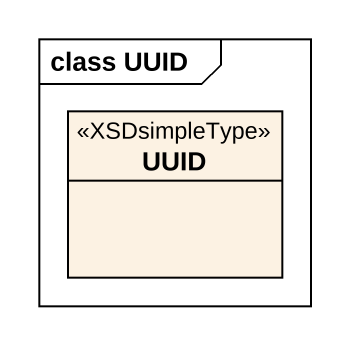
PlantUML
@startuml
mainframe class UUID
hide circle
hide empty members
class UUID <<XSDsimpleType>>
@enduml
